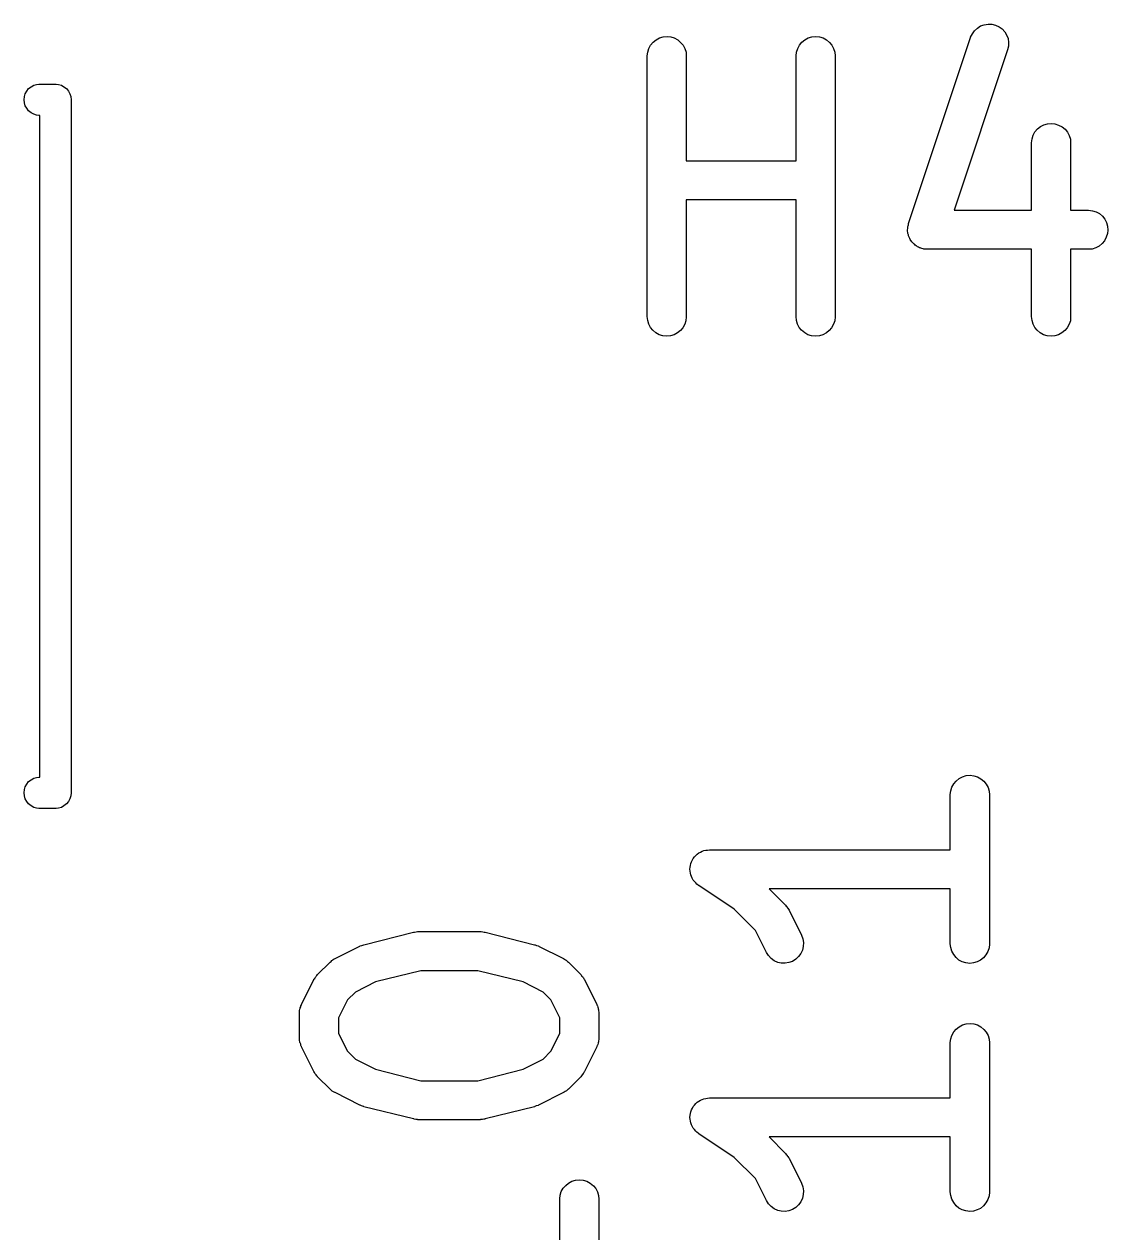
# Model space of a CAD drawing. Extents: x 116.8 to 159.2, y -137.5 to -92.6.
# Drawn here: x 143.82 to 147.982, y -132.219 to -127.58 of the extents above; entities that cross this region are included whole.
import ezdxf

# ---------------------------------------------------------------- set-up
doc = ezdxf.new("R2010")
doc.units = 0
doc.layers.add('BLACK', color=7, linetype='CONTINUOUS')

msp = doc.modelspace()

# ---------------------------------------------------------------- linework, layer by layer
at = {"layer": 'BLACK', "linetype": 'CONTINUOUS'}
for p, q in [((147.455, -127.63), (147.462, -127.617)), ((147.462, -127.617), (147.47, -127.605)), ((147.47, -127.605), (147.481, -127.595)), ((147.481, -127.595), (147.493, -127.587)), ((147.493, -127.587), (147.507, -127.582)), ((147.507, -127.582), (147.522, -127.58)), ((147.522, -127.58), (147.536, -127.58)), ((147.536, -127.58), (147.55, -127.584)), ((147.55, -127.584), (147.564, -127.59)), ((147.564, -127.59), (147.576, -127.598)), ((147.576, -127.598), (147.586, -127.609)), ((147.586, -127.609), (147.593, -127.621)), ((146.219, -127.673), (146.226, -127.66)), ((146.226, -127.66), (146.236, -127.649)), ((146.236, -127.649), (146.247, -127.64)), ((146.247, -127.64), (146.26, -127.633)), ((146.26, -127.633), (146.274, -127.629)), ((146.274, -127.629), (146.289, -127.627)), ((146.289, -127.627), (146.303, -127.629)), ((146.303, -127.629), (146.317, -127.633)), ((146.317, -127.633), (146.33, -127.64)), ((146.33, -127.64), (146.341, -127.65)), ((146.341, -127.65), (146.351, -127.661)), ((146.351, -127.661), (146.357, -127.674)), ((146.791, -127.673), (146.798, -127.66)), ((146.798, -127.66), (146.807, -127.649)), ((146.807, -127.649), (146.818, -127.64)), ((146.818, -127.64), (146.831, -127.633)), ((146.831, -127.633), (146.845, -127.629)), ((146.845, -127.629), (146.86, -127.627)), ((146.86, -127.627), (146.875, -127.629)), ((146.875, -127.629), (146.889, -127.633)), ((146.889, -127.633), (146.901, -127.64)), ((146.901, -127.64), (146.913, -127.65)), ((146.913, -127.65), (146.922, -127.661)), ((146.922, -127.661), (146.929, -127.674)), ((147.217, -128.345), (147.455, -127.631)), ((147.455, -127.631), (147.455, -127.63)), ((147.593, -127.621), (147.599, -127.635)), ((147.601, -127.664), (147.597, -127.678)), ((147.599, -127.635), (147.601, -127.65)), ((147.601, -127.65), (147.601, -127.664)), ((146.213, -127.701), (146.215, -127.687)), ((146.213, -127.702), (146.213, -127.701)), ((146.213, -128.702), (146.213, -127.702)), ((146.215, -127.687), (146.219, -127.673)), ((146.357, -127.674), (146.362, -127.688)), ((146.362, -127.688), (146.363, -127.702)), ((146.363, -127.702), (146.363, -128.104)), ((146.785, -127.701), (146.786, -127.687)), ((146.785, -127.702), (146.785, -127.701)), ((146.785, -128.104), (146.785, -127.702)), ((146.786, -127.687), (146.791, -127.673)), ((146.929, -127.674), (146.933, -127.688)), ((146.933, -127.688), (146.935, -127.702)), ((146.935, -127.702), (146.935, -128.702)), ((147.597, -127.678), (147.392, -128.294)), ((143.821, -127.858), (143.824, -127.847)), ((143.824, -127.847), (143.83, -127.837)), ((143.83, -127.837), (143.837, -127.827)), ((143.837, -127.827), (143.847, -127.82)), ((143.847, -127.82), (143.857, -127.814)), ((143.857, -127.814), (143.868, -127.811)), ((143.868, -127.811), (143.877, -127.81)), ((143.877, -127.81), (143.937, -127.81)), ((143.937, -127.81), (143.94, -127.81)), ((143.94, -127.81), (143.943, -127.81)), ((143.943, -127.81), (143.952, -127.811)), ((143.952, -127.811), (143.963, -127.814)), ((143.963, -127.814), (143.973, -127.82)), ((143.973, -127.82), (143.983, -127.827)), ((143.983, -127.827), (143.99, -127.837)), ((143.99, -127.837), (143.996, -127.847)), ((143.996, -127.847), (143.999, -127.858)), ((143.82, -127.87), (143.821, -127.858)), ((143.821, -127.882), (143.82, -127.87)), ((143.824, -127.893), (143.821, -127.882)), ((143.83, -127.903), (143.824, -127.893)), ((143.999, -127.858), (144, -127.87)), ((144, -127.87), (144, -127.873)), ((144, -127.873), (144, -130.527)), ((143.837, -127.913), (143.83, -127.903)), ((143.847, -127.92), (143.837, -127.913)), ((143.857, -127.926), (143.847, -127.92)), ((143.868, -127.929), (143.857, -127.926)), ((143.877, -127.93), (143.868, -127.929)), ((143.88, -127.93), (143.877, -127.93)), ((143.88, -130.47), (143.88, -127.93)), ((147.702, -127.993), (147.712, -127.982)), ((147.712, -127.982), (147.723, -127.973)), ((147.723, -127.973), (147.736, -127.966)), ((147.736, -127.966), (147.75, -127.962)), ((147.75, -127.962), (147.765, -127.961)), ((147.765, -127.961), (147.779, -127.962)), ((147.779, -127.962), (147.793, -127.967)), ((147.793, -127.967), (147.806, -127.974)), ((147.806, -127.974), (147.818, -127.983)), ((147.818, -127.983), (147.827, -127.994)), ((147.689, -128.035), (147.691, -128.02)), ((147.689, -128.036), (147.689, -128.035)), ((147.689, -128.294), (147.689, -128.036)), ((147.691, -128.02), (147.695, -128.006)), ((147.695, -128.006), (147.702, -127.993)), ((147.827, -127.994), (147.834, -128.007)), ((147.834, -128.007), (147.838, -128.021)), ((147.838, -128.021), (147.839, -128.036)), ((147.839, -128.036), (147.839, -128.294)), ((146.363, -128.104), (146.785, -128.104)), ((146.785, -128.254), (146.363, -128.254)), ((146.363, -128.254), (146.363, -128.702)), ((146.785, -128.702), (146.785, -128.254)), ((147.392, -128.294), (147.689, -128.294)), ((147.839, -128.294), (147.907, -128.294)), ((147.907, -128.294), (147.908, -128.294)), ((147.908, -128.294), (147.923, -128.296)), ((147.923, -128.296), (147.937, -128.3)), ((147.937, -128.3), (147.95, -128.307)), ((147.95, -128.307), (147.961, -128.317)), ((147.214, -128.357), (147.215, -128.354)), ((147.214, -128.36), (147.214, -128.357)), ((147.214, -128.364), (147.214, -128.36)), ((147.215, -128.354), (147.216, -128.35)), ((147.216, -128.35), (147.217, -128.345)), ((147.961, -128.317), (147.97, -128.328)), ((147.97, -128.328), (147.977, -128.341)), ((147.977, -128.341), (147.981, -128.355)), ((147.981, -128.355), (147.982, -128.37)), ((147.213, -128.369), (147.214, -128.364)), ((147.213, -128.371), (147.213, -128.369)), ((147.213, -128.374), (147.213, -128.371)), ((147.214, -128.379), (147.213, -128.374)), ((147.214, -128.383), (147.214, -128.379)), ((147.215, -128.386), (147.214, -128.383)), ((147.216, -128.389), (147.215, -128.386)), ((147.217, -128.393), (147.216, -128.389)), ((147.219, -128.397), (147.217, -128.393)), ((147.22, -128.4), (147.219, -128.397)), ((147.221, -128.402), (147.22, -128.4)), ((147.223, -128.406), (147.221, -128.402)), ((147.225, -128.41), (147.223, -128.406)), ((147.976, -128.398), (147.969, -128.411)), ((147.981, -128.384), (147.976, -128.398)), ((147.982, -128.37), (147.981, -128.384)), ((147.227, -128.412), (147.225, -128.41)), ((147.229, -128.415), (147.227, -128.412)), ((147.232, -128.418), (147.229, -128.415)), ((147.235, -128.422), (147.232, -128.418)), ((147.237, -128.423), (147.235, -128.422)), ((147.239, -128.425), (147.237, -128.423)), ((147.242, -128.428), (147.239, -128.425)), ((147.246, -128.431), (147.242, -128.428)), ((147.248, -128.432), (147.246, -128.431)), ((147.251, -128.434), (147.248, -128.432)), ((147.255, -128.436), (147.251, -128.434)), ((147.259, -128.438), (147.255, -128.436)), ((147.261, -128.439), (147.259, -128.438)), ((147.264, -128.44), (147.261, -128.439)), ((147.268, -128.441), (147.264, -128.44)), ((147.273, -128.442), (147.268, -128.441)), ((147.275, -128.443), (147.273, -128.442)), ((147.278, -128.443), (147.275, -128.443)), ((147.283, -128.444), (147.278, -128.443)), ((147.287, -128.444), (147.283, -128.444)), ((147.288, -128.444), (147.287, -128.444)), ((147.689, -128.444), (147.288, -128.444)), ((147.689, -128.702), (147.689, -128.444)), ((147.907, -128.444), (147.839, -128.444)), ((147.839, -128.444), (147.839, -128.702)), ((147.922, -128.443), (147.907, -128.444)), ((147.936, -128.438), (147.922, -128.443)), ((147.949, -128.432), (147.936, -128.438)), ((147.96, -128.422), (147.949, -128.432)), ((147.969, -128.411), (147.96, -128.422)), ((146.215, -128.717), (146.213, -128.702)), ((146.219, -128.731), (146.215, -128.717)), ((146.226, -128.744), (146.219, -128.731)), ((146.357, -128.732), (146.35, -128.745)), ((146.361, -128.718), (146.357, -128.732)), ((146.363, -128.703), (146.361, -128.718)), ((146.363, -128.702), (146.363, -128.703)), ((146.786, -128.717), (146.785, -128.702)), ((146.79, -128.731), (146.786, -128.717)), ((146.797, -128.744), (146.79, -128.731)), ((146.928, -128.732), (146.921, -128.745)), ((146.933, -128.718), (146.928, -128.732)), ((146.935, -128.703), (146.933, -128.718)), ((146.935, -128.702), (146.935, -128.703)), ((147.691, -128.717), (147.689, -128.702)), ((147.695, -128.731), (147.691, -128.717)), ((147.702, -128.744), (147.695, -128.731)), ((147.833, -128.732), (147.826, -128.745)), ((147.838, -128.718), (147.833, -128.732)), ((147.839, -128.703), (147.838, -128.718)), ((147.839, -128.702), (147.839, -128.703)), ((146.235, -128.755), (146.226, -128.744)), ((146.246, -128.765), (146.235, -128.755)), ((146.259, -128.772), (146.246, -128.765)), ((146.273, -128.776), (146.259, -128.772)), ((146.288, -128.777), (146.273, -128.776)), ((146.302, -128.776), (146.288, -128.777)), ((146.316, -128.772), (146.302, -128.776)), ((146.329, -128.765), (146.316, -128.772)), ((146.341, -128.756), (146.329, -128.765)), ((146.35, -128.745), (146.341, -128.756)), ((146.806, -128.755), (146.797, -128.744)), ((146.818, -128.765), (146.806, -128.755)), ((146.83, -128.772), (146.818, -128.765)), ((146.844, -128.776), (146.83, -128.772)), ((146.859, -128.777), (146.844, -128.776)), ((146.874, -128.776), (146.859, -128.777)), ((146.888, -128.772), (146.874, -128.776)), ((146.901, -128.765), (146.888, -128.772)), ((146.912, -128.756), (146.901, -128.765)), ((146.921, -128.745), (146.912, -128.756)), ((147.711, -128.755), (147.702, -128.744)), ((147.722, -128.765), (147.711, -128.755)), ((147.735, -128.772), (147.722, -128.765)), ((147.749, -128.776), (147.735, -128.772)), ((147.764, -128.777), (147.749, -128.776)), ((147.778, -128.776), (147.764, -128.777)), ((147.792, -128.772), (147.778, -128.776)), ((147.805, -128.765), (147.792, -128.772)), ((147.817, -128.756), (147.805, -128.765)), ((147.826, -128.745), (147.817, -128.756)), ((143.83, -130.497), (143.837, -130.487)), ((143.837, -130.487), (143.847, -130.48)), ((143.847, -130.48), (143.857, -130.474)), ((143.857, -130.474), (143.868, -130.471)), ((143.868, -130.471), (143.877, -130.47)), ((143.877, -130.47), (143.88, -130.47)), ((147.39, -130.496), (147.4, -130.485)), ((147.4, -130.485), (147.411, -130.475)), ((147.411, -130.475), (147.424, -130.469)), ((147.424, -130.469), (147.438, -130.464)), ((147.438, -130.464), (147.453, -130.463)), ((147.453, -130.463), (147.467, -130.465)), ((147.467, -130.465), (147.481, -130.469)), ((147.481, -130.469), (147.494, -130.476)), ((147.494, -130.476), (147.506, -130.485)), ((147.506, -130.485), (147.515, -130.497)), ((143.82, -130.53), (143.821, -130.518)), ((143.821, -130.542), (143.82, -130.53)), ((143.821, -130.518), (143.824, -130.507)), ((143.824, -130.507), (143.83, -130.497)), ((144, -130.53), (143.999, -130.542)), ((144, -130.527), (144, -130.53)), ((147.377, -130.537), (147.379, -130.523)), ((147.377, -130.538), (147.377, -130.537)), ((147.377, -130.749), (147.377, -130.538)), ((147.379, -130.523), (147.383, -130.509)), ((147.383, -130.509), (147.39, -130.496)), ((147.515, -130.497), (147.522, -130.51)), ((147.522, -130.51), (147.526, -130.524)), ((147.526, -130.524), (147.527, -130.538)), ((147.527, -130.538), (147.527, -131.11)), ((143.824, -130.553), (143.821, -130.542)), ((143.83, -130.563), (143.824, -130.553)), ((143.837, -130.573), (143.83, -130.563)), ((143.847, -130.58), (143.837, -130.573)), ((143.857, -130.586), (143.847, -130.58)), ((143.868, -130.589), (143.857, -130.586)), ((143.963, -130.586), (143.952, -130.589)), ((143.973, -130.58), (143.963, -130.586)), ((143.983, -130.573), (143.973, -130.58)), ((143.99, -130.563), (143.983, -130.573)), ((143.996, -130.553), (143.99, -130.563)), ((143.999, -130.542), (143.996, -130.553)), ((143.877, -130.59), (143.868, -130.589)), ((143.937, -130.59), (143.877, -130.59)), ((143.94, -130.59), (143.937, -130.59)), ((143.943, -130.59), (143.94, -130.59)), ((143.952, -130.589), (143.943, -130.59)), ((143.943, -130.59), (143.943, -130.59)), ((146.395, -130.776), (146.4, -130.771)), ((146.4, -130.771), (146.405, -130.766)), ((146.4, -130.771), (146.4, -130.771)), ((146.4, -130.771), (146.4, -130.771)), ((146.405, -130.766), (146.411, -130.761)), ((146.411, -130.761), (146.418, -130.758)), ((146.411, -130.761), (146.411, -130.761)), ((146.411, -130.761), (146.411, -130.761)), ((146.418, -130.758), (146.424, -130.754)), ((146.424, -130.754), (146.431, -130.752)), ((146.424, -130.754), (146.424, -130.754)), ((146.424, -130.754), (146.424, -130.754)), ((146.431, -130.752), (146.438, -130.75)), ((146.438, -130.75), (146.438, -130.75)), ((146.438, -130.75), (146.438, -130.75)), ((146.438, -130.75), (146.445, -130.75)), ((146.445, -130.75), (146.452, -130.749)), ((146.452, -130.749), (147.377, -130.749)), ((146.377, -130.823), (146.378, -130.816)), ((146.378, -130.816), (146.379, -130.809)), ((146.379, -130.809), (146.381, -130.802)), ((146.379, -130.809), (146.379, -130.809)), ((146.379, -130.809), (146.379, -130.809)), ((146.381, -130.802), (146.383, -130.795)), ((146.383, -130.795), (146.387, -130.788)), ((146.383, -130.795), (146.383, -130.795)), ((146.383, -130.795), (146.383, -130.795)), ((146.387, -130.788), (146.39, -130.782)), ((146.39, -130.782), (146.395, -130.776)), ((146.39, -130.782), (146.39, -130.782)), ((146.39, -130.782), (146.39, -130.782)), ((146.378, -130.831), (146.377, -130.823)), ((146.377, -130.823), (146.377, -130.823)), ((146.377, -130.823), (146.377, -130.823)), ((146.379, -130.838), (146.378, -130.831)), ((146.381, -130.845), (146.379, -130.838)), ((146.379, -130.838), (146.379, -130.838)), ((146.379, -130.838), (146.379, -130.838)), ((146.383, -130.852), (146.381, -130.845)), ((146.386, -130.858), (146.383, -130.852)), ((146.383, -130.852), (146.383, -130.852)), ((146.383, -130.852), (146.383, -130.852)), ((146.39, -130.865), (146.386, -130.858)), ((146.394, -130.871), (146.39, -130.865)), ((146.39, -130.865), (146.39, -130.865)), ((146.39, -130.865), (146.39, -130.865)), ((146.399, -130.876), (146.394, -130.871)), ((146.404, -130.881), (146.399, -130.876)), ((146.399, -130.876), (146.399, -130.876)), ((146.399, -130.876), (146.399, -130.876)), ((146.41, -130.886), (146.404, -130.881)), ((146.411, -130.886), (146.41, -130.886)), ((146.41, -130.886), (146.41, -130.886)), ((146.41, -130.886), (146.41, -130.886)), ((146.41, -130.886), (146.41, -130.886)), ((146.547, -130.977), (146.411, -130.886)), ((147.377, -130.899), (146.681, -130.899)), ((146.681, -130.899), (146.744, -130.961)), ((147.377, -131.11), (147.377, -130.899)), ((146.629, -131.059), (146.547, -130.977)), ((146.744, -130.961), (146.744, -130.962)), ((146.744, -130.962), (146.747, -130.965)), ((146.747, -130.965), (146.75, -130.968)), ((146.75, -130.968), (146.751, -130.971)), ((146.751, -130.971), (146.753, -130.973)), ((146.753, -130.973), (146.755, -130.977)), ((146.755, -130.977), (146.758, -130.981)), ((146.758, -130.981), (146.805, -131.076)), ((145.125, -131.113), (145.315, -131.065)), ((145.315, -131.065), (145.316, -131.065)), ((145.316, -131.065), (145.317, -131.065)), ((145.317, -131.065), (145.319, -131.065)), ((145.319, -131.065), (145.325, -131.064)), ((145.325, -131.064), (145.331, -131.063)), ((145.331, -131.063), (145.332, -131.063)), ((145.332, -131.063), (145.333, -131.063)), ((145.333, -131.063), (145.571, -131.063)), ((145.571, -131.063), (145.572, -131.063)), ((145.572, -131.063), (145.574, -131.063)), ((145.574, -131.063), (145.575, -131.063)), ((145.575, -131.063), (145.581, -131.064)), ((145.581, -131.064), (145.587, -131.065)), ((145.587, -131.065), (145.588, -131.065)), ((145.588, -131.065), (145.59, -131.065)), ((145.59, -131.065), (145.78, -131.113)), ((146.671, -131.143), (146.629, -131.059)), ((146.805, -131.076), (146.806, -131.077)), ((146.806, -131.077), (146.811, -131.091)), ((146.811, -131.091), (146.813, -131.105)), ((145.014, -131.166), (145.109, -131.119)), ((145.109, -131.119), (145.11, -131.118)), ((145.11, -131.118), (145.111, -131.118)), ((145.111, -131.118), (145.117, -131.116)), ((145.111, -131.118), (145.111, -131.118)), ((145.117, -131.116), (145.124, -131.113)), ((145.124, -131.113), (145.124, -131.113)), ((145.124, -131.113), (145.125, -131.113)), ((145.78, -131.113), (145.781, -131.113)), ((145.781, -131.113), (145.781, -131.113)), ((145.781, -131.113), (145.782, -131.113)), ((145.782, -131.113), (145.788, -131.116)), ((145.788, -131.116), (145.795, -131.118)), ((145.795, -131.118), (145.795, -131.119)), ((145.795, -131.119), (145.795, -131.119)), ((145.795, -131.119), (145.891, -131.166)), ((146.679, -131.155), (146.671, -131.143)), ((146.809, -131.134), (146.803, -131.147)), ((146.812, -131.12), (146.809, -131.134)), ((146.813, -131.105), (146.812, -131.12)), ((147.379, -131.124), (147.377, -131.11)), ((147.383, -131.138), (147.379, -131.124)), ((147.39, -131.151), (147.383, -131.138)), ((147.521, -131.139), (147.514, -131.152)), ((147.526, -131.125), (147.521, -131.139)), ((147.527, -131.111), (147.526, -131.125)), ((147.527, -131.11), (147.527, -131.111)), ((144.947, -131.228), (144.995, -131.18)), ((144.995, -131.18), (144.999, -131.177)), ((144.995, -131.18), (144.995, -131.18)), ((144.999, -131.177), (145.002, -131.174)), ((145.002, -131.174), (145.004, -131.172)), ((145.004, -131.172), (145.007, -131.17)), ((145.007, -131.17), (145.011, -131.168)), ((145.011, -131.168), (145.014, -131.166)), ((145.891, -131.166), (145.892, -131.167)), ((145.892, -131.167), (145.895, -131.169)), ((145.895, -131.169), (145.899, -131.171)), ((145.899, -131.171), (145.901, -131.173)), ((145.901, -131.173), (145.904, -131.175)), ((145.904, -131.175), (145.907, -131.178)), ((145.907, -131.178), (145.91, -131.18)), ((145.91, -131.18), (145.958, -131.228)), ((146.689, -131.166), (146.679, -131.155)), ((146.701, -131.175), (146.689, -131.166)), ((146.714, -131.181), (146.701, -131.175)), ((146.728, -131.184), (146.714, -131.181)), ((146.743, -131.184), (146.728, -131.184)), ((146.757, -131.182), (146.743, -131.184)), ((146.771, -131.177), (146.757, -131.182)), ((146.784, -131.169), (146.771, -131.177)), ((146.794, -131.159), (146.784, -131.169)), ((146.803, -131.147), (146.794, -131.159)), ((147.399, -131.162), (147.39, -131.151)), ((147.41, -131.172), (147.399, -131.162)), ((147.423, -131.179), (147.41, -131.172)), ((147.437, -131.183), (147.423, -131.179)), ((147.452, -131.185), (147.437, -131.183)), ((147.466, -131.183), (147.452, -131.185)), ((147.48, -131.179), (147.466, -131.183)), ((147.493, -131.172), (147.48, -131.179)), ((147.505, -131.163), (147.493, -131.172)), ((147.514, -131.152), (147.505, -131.163)), ((144.938, -131.239), (144.94, -131.237)), ((144.94, -131.237), (144.941, -131.234)), ((144.941, -131.234), (144.944, -131.231)), ((144.944, -131.231), (144.947, -131.228)), ((145.343, -131.213), (145.169, -131.256)), ((145.562, -131.213), (145.343, -131.213)), ((145.736, -131.256), (145.562, -131.213)), ((145.958, -131.228), (145.959, -131.229)), ((145.959, -131.229), (145.961, -131.232)), ((145.961, -131.232), (145.964, -131.235)), ((145.964, -131.235), (145.966, -131.238)), ((144.885, -131.343), (144.933, -131.247)), ((144.933, -131.246), (144.936, -131.243)), ((144.933, -131.247), (144.933, -131.246)), ((144.936, -131.243), (144.938, -131.239)), ((145.169, -131.256), (145.092, -131.295)), ((145.813, -131.295), (145.736, -131.256)), ((145.966, -131.238), (145.968, -131.24)), ((145.968, -131.24), (145.97, -131.244)), ((145.97, -131.244), (145.972, -131.247)), ((145.972, -131.247), (146.019, -131.343)), ((145.062, -131.325), (145.027, -131.394)), ((145.092, -131.295), (145.062, -131.325)), ((145.843, -131.325), (145.813, -131.295)), ((145.877, -131.394), (145.843, -131.325)), ((144.877, -131.375), (144.878, -131.373)), ((144.877, -131.376), (144.877, -131.375)), ((144.877, -131.471), (144.877, -131.376)), ((144.878, -131.366), (144.879, -131.361)), ((144.878, -131.371), (144.878, -131.366)), ((144.878, -131.373), (144.878, -131.371)), ((144.879, -131.361), (144.88, -131.358)), ((144.88, -131.356), (144.882, -131.352)), ((144.88, -131.358), (144.88, -131.356)), ((144.882, -131.352), (144.883, -131.347)), ((144.883, -131.347), (144.885, -131.345)), ((144.885, -131.345), (144.885, -131.343)), ((146.019, -131.343), (146.02, -131.344)), ((146.02, -131.344), (146.021, -131.346)), ((146.021, -131.346), (146.022, -131.348)), ((146.022, -131.348), (146.023, -131.353)), ((146.023, -131.353), (146.025, -131.357)), ((146.025, -131.357), (146.025, -131.36)), ((146.025, -131.36), (146.026, -131.362)), ((146.026, -131.362), (146.026, -131.367)), ((146.026, -131.367), (146.027, -131.372)), ((146.027, -131.372), (146.027, -131.374)), ((146.027, -131.374), (146.027, -131.376)), ((146.027, -131.376), (146.027, -131.471)), ((145.027, -131.394), (145.027, -131.454)), ((145.877, -131.454), (145.877, -131.394)), ((147.411, -131.428), (147.424, -131.421)), ((147.424, -131.421), (147.438, -131.417)), ((147.438, -131.417), (147.453, -131.415)), ((147.453, -131.415), (147.467, -131.417)), ((147.467, -131.417), (147.481, -131.421)), ((147.481, -131.421), (147.494, -131.428)), ((145.027, -131.454), (145.062, -131.522)), ((145.843, -131.522), (145.877, -131.454)), ((147.379, -131.475), (147.383, -131.461)), ((147.383, -131.461), (147.39, -131.448)), ((147.39, -131.448), (147.4, -131.437)), ((147.4, -131.437), (147.411, -131.428)), ((147.494, -131.428), (147.506, -131.438)), ((147.506, -131.438), (147.515, -131.449)), ((147.515, -131.449), (147.522, -131.462)), ((147.522, -131.462), (147.526, -131.476)), ((144.878, -131.474), (144.877, -131.471)), ((144.878, -131.476), (144.878, -131.474)), ((144.878, -131.481), (144.878, -131.476)), ((144.879, -131.486), (144.878, -131.481)), ((144.879, -131.488), (144.879, -131.486)), ((144.88, -131.49), (144.879, -131.488)), ((144.882, -131.495), (144.88, -131.49)), ((144.883, -131.5), (144.882, -131.495)), ((144.884, -131.502), (144.883, -131.5)), ((144.885, -131.504), (144.884, -131.502)), ((144.885, -131.505), (144.885, -131.504)), ((144.933, -131.6), (144.885, -131.505)), ((146.019, -131.505), (145.972, -131.6)), ((146.02, -131.503), (146.019, -131.505)), ((146.021, -131.501), (146.02, -131.503)), ((146.023, -131.496), (146.021, -131.501)), ((146.025, -131.491), (146.023, -131.496)), ((146.026, -131.487), (146.025, -131.489)), ((146.025, -131.489), (146.025, -131.491)), ((146.027, -131.477), (146.026, -131.482)), ((146.026, -131.482), (146.026, -131.487)), ((146.027, -131.471), (146.027, -131.472)), ((146.027, -131.472), (146.027, -131.475)), ((146.027, -131.475), (146.027, -131.477)), ((147.377, -131.489), (147.379, -131.475)), ((147.377, -131.49), (147.377, -131.489)), ((147.377, -131.701), (147.377, -131.49)), ((147.526, -131.476), (147.527, -131.49)), ((147.527, -131.49), (147.527, -132.062)), ((145.062, -131.522), (145.092, -131.553)), ((145.092, -131.553), (145.169, -131.591)), ((145.736, -131.591), (145.813, -131.553)), ((145.813, -131.553), (145.843, -131.522)), ((144.935, -131.604), (144.933, -131.6)), ((144.937, -131.608), (144.935, -131.604)), ((144.939, -131.61), (144.937, -131.608)), ((145.169, -131.591), (145.343, -131.635)), ((145.562, -131.635), (145.736, -131.591)), ((145.967, -131.608), (145.965, -131.611)), ((145.969, -131.605), (145.967, -131.608)), ((145.971, -131.601), (145.969, -131.605)), ((145.972, -131.6), (145.971, -131.601)), ((144.941, -131.613), (144.939, -131.61)), ((144.944, -131.616), (144.941, -131.613)), ((144.946, -131.619), (144.944, -131.616)), ((144.947, -131.62), (144.946, -131.619)), ((144.995, -131.667), (144.947, -131.62)), ((145.343, -131.635), (145.562, -131.635)), ((145.958, -131.62), (145.91, -131.667)), ((145.96, -131.616), (145.958, -131.62)), ((145.963, -131.613), (145.96, -131.616)), ((145.965, -131.611), (145.963, -131.613)), ((144.998, -131.67), (144.995, -131.667)), ((145.001, -131.673), (144.998, -131.67)), ((145.003, -131.675), (145.001, -131.673)), ((145.006, -131.677), (145.003, -131.675)), ((145.01, -131.679), (145.006, -131.677)), ((145.013, -131.681), (145.01, -131.679)), ((145.014, -131.681), (145.013, -131.681)), ((145.109, -131.729), (145.014, -131.681)), ((145.891, -131.681), (145.795, -131.729)), ((145.894, -131.679), (145.891, -131.681)), ((145.898, -131.677), (145.894, -131.679)), ((145.9, -131.675), (145.898, -131.677)), ((145.903, -131.674), (145.9, -131.675)), ((145.906, -131.671), (145.903, -131.674)), ((145.909, -131.668), (145.906, -131.671)), ((145.91, -131.667), (145.909, -131.668)), ((146.445, -131.702), (146.452, -131.701)), ((146.452, -131.701), (147.377, -131.701)), ((145.11, -131.729), (145.109, -131.729)), ((145.116, -131.732), (145.11, -131.729)), ((145.11, -131.729), (145.11, -131.729)), ((145.123, -131.734), (145.116, -131.732)), ((145.124, -131.734), (145.123, -131.734)), ((145.123, -131.734), (145.123, -131.734)), ((145.125, -131.735), (145.124, -131.734)), ((145.315, -131.782), (145.125, -131.735)), ((145.78, -131.735), (145.59, -131.782)), ((145.781, -131.734), (145.78, -131.735)), ((145.78, -131.735), (145.78, -131.735)), ((145.787, -131.732), (145.781, -131.734)), ((145.794, -131.73), (145.787, -131.732)), ((145.795, -131.729), (145.794, -131.73)), ((145.794, -131.73), (145.794, -131.73)), ((145.795, -131.729), (145.795, -131.729)), ((146.381, -131.754), (146.383, -131.747)), ((146.383, -131.747), (146.387, -131.74)), ((146.383, -131.747), (146.383, -131.747)), ((146.383, -131.747), (146.383, -131.747)), ((146.387, -131.74), (146.39, -131.734)), ((146.39, -131.734), (146.395, -131.729)), ((146.39, -131.734), (146.39, -131.734)), ((146.39, -131.734), (146.39, -131.734)), ((146.395, -131.729), (146.4, -131.723)), ((146.4, -131.723), (146.405, -131.718)), ((146.4, -131.723), (146.4, -131.723)), ((146.4, -131.723), (146.4, -131.723)), ((146.405, -131.718), (146.411, -131.714)), ((146.411, -131.714), (146.418, -131.71)), ((146.411, -131.714), (146.411, -131.714)), ((146.411, -131.714), (146.411, -131.714)), ((146.418, -131.71), (146.424, -131.707)), ((146.424, -131.707), (146.431, -131.705)), ((146.424, -131.707), (146.424, -131.707)), ((146.424, -131.707), (146.424, -131.707)), ((146.431, -131.705), (146.438, -131.703)), ((146.438, -131.703), (146.445, -131.702)), ((146.438, -131.703), (146.438, -131.703)), ((146.438, -131.703), (146.438, -131.703)), ((145.316, -131.782), (145.315, -131.782)), ((145.318, -131.783), (145.316, -131.782)), ((145.324, -131.784), (145.318, -131.783)), ((145.33, -131.784), (145.324, -131.784)), ((145.331, -131.784), (145.33, -131.784)), ((145.332, -131.785), (145.331, -131.784)), ((145.333, -131.785), (145.332, -131.785)), ((145.571, -131.785), (145.333, -131.785)), ((145.573, -131.784), (145.571, -131.785)), ((145.574, -131.784), (145.573, -131.784)), ((145.58, -131.784), (145.574, -131.784)), ((145.586, -131.783), (145.58, -131.784)), ((145.587, -131.783), (145.586, -131.783)), ((145.589, -131.783), (145.587, -131.783)), ((145.59, -131.782), (145.589, -131.783)), ((146.377, -131.776), (146.378, -131.768)), ((146.378, -131.783), (146.377, -131.776)), ((146.377, -131.776), (146.377, -131.776)), ((146.377, -131.776), (146.377, -131.776)), ((146.378, -131.768), (146.379, -131.761)), ((146.379, -131.79), (146.378, -131.783)), ((146.379, -131.761), (146.381, -131.754)), ((146.379, -131.761), (146.379, -131.761)), ((146.379, -131.761), (146.379, -131.761)), ((146.381, -131.797), (146.379, -131.79)), ((146.379, -131.79), (146.379, -131.79)), ((146.379, -131.79), (146.379, -131.79)), ((146.383, -131.804), (146.381, -131.797)), ((146.386, -131.81), (146.383, -131.804)), ((146.383, -131.804), (146.383, -131.804)), ((146.383, -131.804), (146.383, -131.804)), ((146.39, -131.817), (146.386, -131.81)), ((146.394, -131.823), (146.39, -131.817)), ((146.39, -131.817), (146.39, -131.817)), ((146.39, -131.817), (146.39, -131.817)), ((146.399, -131.829), (146.394, -131.823)), ((146.404, -131.833), (146.399, -131.829)), ((146.399, -131.829), (146.399, -131.829)), ((146.399, -131.829), (146.399, -131.829)), ((146.41, -131.838), (146.404, -131.833)), ((146.411, -131.839), (146.41, -131.838)), ((146.41, -131.838), (146.41, -131.838)), ((146.41, -131.838), (146.41, -131.838)), ((146.41, -131.838), (146.41, -131.838)), ((146.547, -131.93), (146.411, -131.839)), ((147.377, -131.851), (146.681, -131.851)), ((146.681, -131.851), (146.744, -131.914)), ((147.377, -132.062), (147.377, -131.851)), ((146.629, -132.011), (146.547, -131.93)), ((146.744, -131.914), (146.744, -131.914)), ((146.744, -131.914), (146.747, -131.918)), ((146.747, -131.918), (146.75, -131.921)), ((146.75, -131.921), (146.751, -131.923)), ((146.751, -131.923), (146.753, -131.926)), ((146.753, -131.926), (146.755, -131.93)), ((146.755, -131.93), (146.758, -131.933)), ((146.758, -131.933), (146.805, -132.028)), ((145.911, -132.028), (145.924, -132.021)), ((145.924, -132.021), (145.938, -132.017)), ((145.938, -132.017), (145.953, -132.015)), ((145.953, -132.015), (145.967, -132.017)), ((145.967, -132.017), (145.981, -132.021)), ((145.981, -132.021), (145.994, -132.028)), ((146.671, -132.095), (146.629, -132.011)), ((145.879, -132.075), (145.883, -132.061)), ((145.883, -132.061), (145.89, -132.048)), ((145.89, -132.048), (145.9, -132.037)), ((145.9, -132.037), (145.911, -132.028)), ((145.994, -132.028), (146.006, -132.038)), ((146.006, -132.038), (146.015, -132.049)), ((146.015, -132.049), (146.022, -132.062)), ((146.022, -132.062), (146.026, -132.076)), ((146.805, -132.028), (146.806, -132.029)), ((146.806, -132.029), (146.811, -132.043)), ((146.812, -132.072), (146.809, -132.086)), ((146.811, -132.043), (146.813, -132.058)), ((146.813, -132.058), (146.812, -132.072)), ((147.379, -132.076), (147.377, -132.062)), ((147.527, -132.063), (147.526, -132.077)), ((147.527, -132.062), (147.527, -132.063)), ((145.877, -132.089), (145.879, -132.075)), ((145.877, -132.09), (145.877, -132.089)), ((145.877, -132.301), (145.877, -132.09)), ((146.026, -132.076), (146.027, -132.09)), ((146.027, -132.09), (146.027, -132.662)), ((146.679, -132.108), (146.671, -132.095)), ((146.689, -132.118), (146.679, -132.108)), ((146.701, -132.127), (146.689, -132.118)), ((146.794, -132.112), (146.784, -132.122)), ((146.803, -132.1), (146.794, -132.112)), ((146.809, -132.086), (146.803, -132.1)), ((147.383, -132.09), (147.379, -132.076)), ((147.39, -132.103), (147.383, -132.09)), ((147.399, -132.115), (147.39, -132.103)), ((147.41, -132.124), (147.399, -132.115)), ((147.505, -132.115), (147.493, -132.125)), ((147.514, -132.104), (147.505, -132.115)), ((147.521, -132.091), (147.514, -132.104)), ((147.526, -132.077), (147.521, -132.091)), ((146.714, -132.133), (146.701, -132.127)), ((146.728, -132.136), (146.714, -132.133)), ((146.743, -132.137), (146.728, -132.136)), ((146.757, -132.134), (146.743, -132.137)), ((146.771, -132.129), (146.757, -132.134)), ((146.784, -132.122), (146.771, -132.129)), ((147.423, -132.131), (147.41, -132.124)), ((147.437, -132.135), (147.423, -132.131)), ((147.452, -132.137), (147.437, -132.135)), ((147.466, -132.136), (147.452, -132.137)), ((147.48, -132.131), (147.466, -132.136)), ((147.493, -132.125), (147.48, -132.131))]:
    msp.add_line(p, q, dxfattribs=at)

doc.saveas('drawing.dxf')
